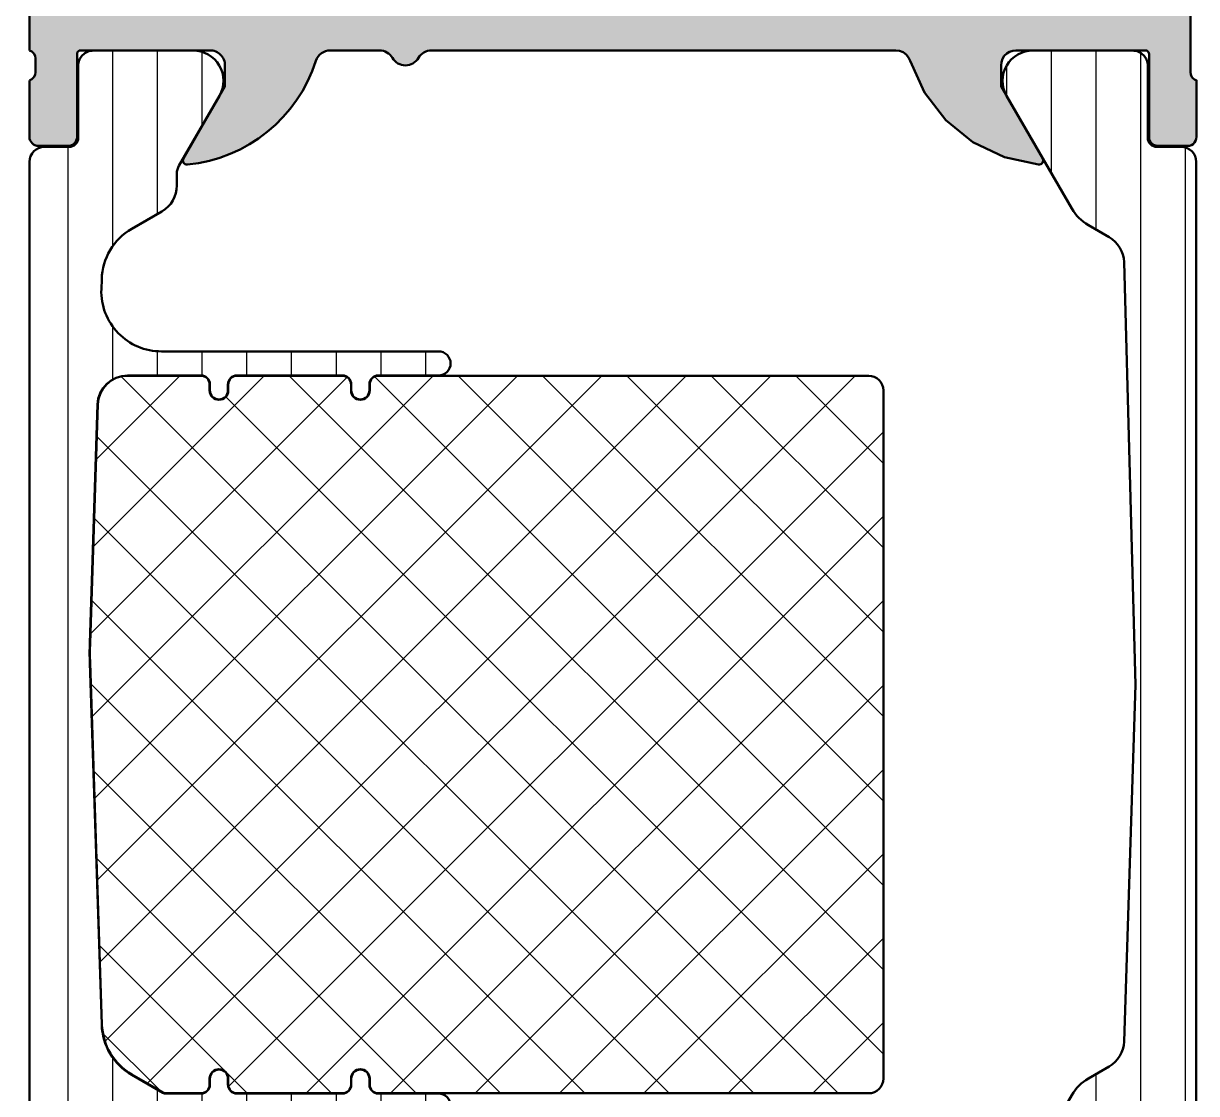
# Model space of a CAD drawing. Extents: x 0 to 69, y 0 to 90.
# Drawn here: x 0 to 39, y 17.81 to 53.39 of the extents above; entities that cross this region are included whole.
import ezdxf

# ---------------------------------------------------------------- set-up
doc = ezdxf.new("R2010")
doc.units = 0
for name, color, linetype, lineweight in [('0S-Alu contour', 7, 'Continuous', 50), ('0S-Alu hatch', 252, 'Continuous', 25), ('0S-Plastic contour', 254, 'Continuous', 50), ('0S-Plastic hatch', 253, 'Continuous', 25), ('0S-PT contour', 91, 'Continuous', 50), ('0S-PT hatch', 103, 'Continuous', 25)]:
    doc.layers.add(name, color=color, linetype=linetype, lineweight=lineweight)
pattern_1 = [(90, (0, 0), (-1.4859, 0), [])]

# ---------------------------------------------------------------- blocks, each defined once
blk = doc.blocks.new('430120__819F48F9_F358_45D8_BA7B_9F75BD97AC24_')
at = {"layer": '0S-Alu hatch'}
h = blk.add_hatch(color=256, dxfattribs=at)
edge = h.paths.add_edge_path()
edge.add_line((0, 90), (-6.6911111389e-06, 86.59999999998693))
edge.add_line((-6.6911111389e-06, 86.59999999998693), (1.09999330888877, 85.49999999998703))
edge.add_line((1.09999330888877, 85.49999999998703), (1.699993308888679, 85.49999999998703))
edge.add_line((1.699993308888679, 85.49999999998703), (1.699993308888679, 86.9999999999867))
edge.add_ellipse((2.699993308888799, 86.9999999999867), major_axis=(-1.000000000000119, 0), ratio=1, start_angle=270.00000000000034, end_angle=360, ccw=False)
edge.add_line((2.699993308888792, 87.9999999999868), (3.999993308888861, 87.9999999999868))
edge.add_ellipse((3.999993308888871, 86.99999999998683), major_axis=(-0.9999999999999857, 0), ratio=1, start_angle=180, end_angle=270.0000000000006, ccw=False)
edge.add_line((4.999993308888861, 86.99999999998681), (4.999993308888861, 80.99999999998681))
edge.add_ellipse((4.474993308888884, 80.4999999999868), major_axis=(-0.7249999999999829, 0), ratio=1, start_angle=136.3971810272952, end_angle=223.6028189727049, ccw=False)
edge.add_line((4.999993308888861, 79.99999999998681), (4.999993308888861, 72.99999999998698))
edge.add_ellipse((3.999993308888687, 72.99999999998698), major_axis=(-1.000000000000173, 0), ratio=1, start_angle=90.00000000000023, end_angle=180, ccw=False)
edge.add_line((3.99999330888869, 71.99999999998681), (2.699993308888679, 71.99999999998681))
edge.add_ellipse((2.699993308888669, 72.99999999998678), major_axis=(-0.9999999999999857, 0), ratio=1, start_angle=0, end_angle=90.00000000000051, ccw=False)
edge.add_line((1.699993308888679, 72.99999999998681), (1.699993308888679, 75.49999999998681))
edge.add_line((1.699993308888679, 75.49999999998681), (1.199993308888906, 75.49999999998681))
edge.add_arc((1.199993308888906, 74.49999999998704), 0.9999999999997726, 90, 179.9999910049365)
edge.add_line((0.1999933088891463, 74.50000015747045), (0.1999898443127677, 52.50037337065101))
edge.add_ellipse((0.1211451482097382, 52.23282478491539), major_axis=(-0.2789242403103476, 0), ratio=1, start_angle=178.8354106259141, end_angle=253.580123580517, ccw=False)
edge.add_line((0.4000117727073303, 52.22715578376664), (0.4000117727073303, 51.77356178376665))
edge.add_ellipse((0.1211436770642445, 51.76790112428959), major_axis=(-0.2789255417370673, 0), ratio=1, start_angle=106.42459455535749, end_angle=181.1628700728881, ccw=False)
edge.add_line((0.2000107727074009, 51.50035778376674), (0.200010772707401, 49.62034678375807))
edge.add_arc((0.5000107727072987, 49.62034678375807), 0.2999999999998977, 180, 270)
edge.add_line((0.5000107727072987, 49.32034678375817), (1.479985091750023, 49.32034678375817))
edge.add_arc((1.479985091750023, 49.62034678375809), 0.2999999999999261, 270, 360)
edge.add_line((1.779985091749949, 49.62034678375808), (1.779985088128873, 52.38031529429312))
edge.add_ellipse((1.900056283824096, 52.38031529429312), major_axis=(-0.1200711956952236, 0), ratio=1, start_angle=270.03397157571425, end_angle=360, ccw=False)
edge.add_line((1.899985091713415, 52.50038646888288), (6.199980255129105, 52.50038646888288))
edge.add_ellipse((6.199980255129106, 52.00038646888294), major_axis=(-0.4999999999999432, 0), ratio=1, start_angle=180, end_angle=270.0000000000001, ccw=False)
edge.add_line((6.699980255129048, 52.00038646888294), (6.699980255129048, 51.30038646888329))
edge.add_line((6.699980255129048, 51.30038646888329), (5.318484797506698, 48.90756614585552))
edge.add_arc((5.438100039777486, 48.83850625353141), 0.1381197846483835, 150.0000000000392, 275.6225775508294)
edge.add_arc((4.961757013950158, 53.67699533075408), 5.000000000023643, 275.6225775508282, 342.2511443808897)
edge.add_ellipse((10.19996740110555, 52.00034630966415), major_axis=(-0.4999999999785857, 0), ratio=1, start_angle=269.99999999999983, end_angle=342.2511443808901, ccw=False)
edge.add_line((10.19996740110556, 52.50034630964274), (11.83394199732169, 52.50034630964274))
edge.add_ellipse((11.83394199732169, 52.00034630964296), major_axis=(-0.4999999999997727, 0), ratio=1, start_angle=209.9999999999877, end_angle=270.0000000000002, ccw=False)
edge.add_arc((12.69996740110628, 52.50034630964281), 0.500000000000272, 209.9999999999885, 329.9999999999983)
edge.add_ellipse((13.56599280489091, 52.00034630964265), major_axis=(-0.4999999999999738, 0), ratio=1, start_angle=269.9999999999986, end_angle=329.9999999999973, ccw=False)
edge.add_line((13.56599280489092, 52.50034630964262), (29.00001103592876, 52.50034630964205))
edge.add_line((29.00001103592876, 52.50034630964205), (29.1247922619009, 52.48451591546154))
edge.add_line((29.1247922619009, 52.48451591546154), (29.24166467287523, 52.43805361369004))
edge.add_line((29.24166467287523, 52.43805361369004), (29.34324601848312, 52.36389745307679))
edge.add_line((29.34324601848312, 52.36389745307679), (29.42310945512963, 52.26673914195567))
edge.add_line((29.42310945512963, 52.26673914195567), (29.47620218681732, 52.15272568759406))
edge.add_line((29.47620218681732, 52.15272568759406), (29.95561236648655, 51.09623330087038))
edge.add_line((29.95561236648655, 51.09623330087038), (30.66560490534107, 50.17867083523038))
edge.add_line((30.66560490534107, 50.17867083523038), (31.56795351303845, 49.44944023125856))
edge.add_line((31.56795351303845, 49.44944023125856), (32.61407536936531, 48.94780356463797))
edge.add_line((32.61407536936531, 48.94780356463797), (33.74764684325987, 48.70076915984487))
edge.add_line((33.74764684325987, 48.70076915984487), (33.78383195039169, 48.70193723732427))
edge.add_line((33.78383195039169, 48.70193723732427), (33.81848886339776, 48.71240742183545))
edge.add_line((33.81848886339776, 48.71240742183545), (33.8492679143476, 48.73146985624817))
edge.add_line((33.8492679143476, 48.73146985624817), (33.87408234642544, 48.75783214642854))
edge.add_line((33.87408234642544, 48.75783214642854), (33.89124979180633, 48.78970698293028))
edge.add_line((33.89124979180633, 48.78970698293028), (33.89960633274495, 48.82493331692263))
edge.add_line((33.89960633274495, 48.82493331692263), (33.89858541282865, 48.86112287488481))
edge.add_line((33.89858541282865, 48.86112287488481), (33.88825624834294, 48.89582207867988))
edge.add_line((33.88825624834294, 48.89582207867988), (32.50001161943601, 51.30034783551502))
edge.add_line((32.50001161943601, 51.30034783551502), (32.50001161943647, 52.00034478376688))
edge.add_line((32.50001161943647, 52.00034478376688), (32.51254369374374, 52.11160816974393))
edge.add_line((32.51254369374374, 52.11160816974393), (32.54952160805351, 52.21729273720029))
edge.add_line((32.54952160805351, 52.21729273720029), (32.60909088420249, 52.31209830288048))
edge.add_line((32.60909088420249, 52.31209830288048), (32.68826406538915, 52.39127027598863))
edge.add_line((32.68826406538915, 52.39127027598863), (32.78307054001562, 52.45083810551261))
edge.add_line((32.78307054001562, 52.45083810551261), (32.8887556716968, 52.48781440719813))
edge.add_line((32.8887556716968, 52.48781440719813), (33.00001924888443, 52.50034478375801))
edge.add_line((33.00001924888443, 52.50034478375801), (37.30003730178578, 52.50034478190116))
edge.add_line((37.30003730178578, 52.50034478190116), (37.33109357438753, 52.49625312166199))
edge.add_line((37.33109357438753, 52.49625312166199), (37.36003293722319, 52.48426366670901))
edge.add_line((37.36003293722319, 52.48426366670901), (37.38488360366137, 52.4651933198594))
edge.add_line((37.38488360366137, 52.4651933198594), (37.40395237084431, 52.44034144126795))
edge.add_line((37.40395237084431, 52.44034144126795), (37.41593998624694, 52.41140131638224))
edge.add_line((37.41593998624694, 52.41140131638224), (37.42002967239114, 52.38034478375766))
edge.add_line((37.42002967239114, 52.38034478375766), (37.42002967239114, 49.62034678375847))
edge.add_line((37.42002967239114, 49.62034678375847), (37.43025192450455, 49.54270107022807))
edge.add_line((37.43025192450455, 49.54270107022807), (37.46022205125655, 49.47034678375747))
edge.add_line((37.46022205125655, 49.47034678375747), (37.5078976380355, 49.40821474940197))
edge.add_line((37.5078976380355, 49.40821474940197), (37.57002967239123, 49.36053916262256))
edge.add_line((37.57002967239123, 49.36053916262256), (37.64238395886059, 49.33056903587157))
edge.add_line((37.64238395886059, 49.33056903587157), (37.72002967238996, 49.32034678375839))
edge.add_line((37.72002967238996, 49.32034678375839), (38.70000399143282, 49.32034678375794))
edge.add_line((38.70000399143282, 49.32034678375794), (38.7667602716192, 49.32786841010352))
edge.add_line((38.7667602716192, 49.32786841010352), (38.83016911317009, 49.35005612338773))
edge.add_line((38.83016911317009, 49.35005612338773), (38.88705093199133, 49.38579733901747))
edge.add_line((38.88705093199133, 49.38579733901747), (38.93455343617416, 49.43329984320053))
edge.add_line((38.93455343617416, 49.43329984320053), (38.97029465180504, 49.49018166202302))
edge.add_line((38.97029465180504, 49.49018166202302), (38.99248236508856, 49.55359050357185))
edge.add_line((38.99248236508856, 49.55359050357185), (39.00000399143392, 49.62034678376006))
edge.add_line((39.00000399143392, 49.62034678376006), (39.00000399143346, 51.50035778376707))
edge.add_line((39.00000399143346, 51.50035778376707), (38.93366351934446, 51.52975364874919))
edge.add_line((38.93366351934446, 51.52975364874919), (38.87715015008416, 51.57526644046606))
edge.add_line((38.87715015008416, 51.57526644046606), (38.83428849623647, 51.633816024108))
edge.add_line((38.83428849623647, 51.633816024108), (38.80797927356002, 51.70143998374465))
edge.add_line((38.80797927356002, 51.70143998374465), (38.80000299143376, 51.77356178376704))
edge.add_line((38.80000299143376, 51.77356178376704), (38.7999994124002, 74.50000015747024))
edge.add_arc((37.79999941240038, 74.49999999998698), 0.9999999999998275, 8.9950635202e-06, 90)
edge.add_line((37.79999941240038, 75.49999999998681), (37.29999941240044, 75.49999999998681))
edge.add_line((37.29999941240044, 75.49999999998681), (37.29999941240044, 72.99999999998653))
edge.add_ellipse((36.2999994124006, 72.99999999998653), major_axis=(-0.9999999999998365, 0), ratio=1, start_angle=89.99999999999551, end_angle=180, ccw=False)
edge.add_line((36.29999941240053, 71.9999999999867), (34.9999994124004, 71.99999999998681))
edge.add_ellipse((34.9999994124005, 72.99999999998683), major_axis=(-1.000000000000014, 0), ratio=1, start_angle=0, end_angle=89.99999999999432, ccw=False)
edge.add_line((33.99999941240049, 72.99999999998681), (33.99999941240049, 79.99999999998681))
edge.add_ellipse((34.52499941240048, 80.4999999999868), major_axis=(-0.7249999999999939, 0), ratio=1, start_angle=-43.602818972704085, end_angle=43.602818972704085, ccw=False)
edge.add_line((33.99999941240049, 80.99999999998681), (33.99999941240049, 86.99999999998681))
edge.add_ellipse((34.99999941240048, 86.99999999998683), major_axis=(-0.9999999999999928, 0), ratio=1, start_angle=269.9999999999996, end_angle=360, ccw=False)
edge.add_line((34.99999941240048, 87.9999999999868), (36.29999941240067, 87.9999999999868))
edge.add_ellipse((36.29999941240067, 86.99999999998683), major_axis=(-0.9999999999999857, 0), ratio=1, start_angle=180, end_angle=270.0000000000004, ccw=False)
edge.add_line((37.29999941240067, 86.99999999998681), (37.29999941240067, 85.4999999999868))
edge.add_line((37.29999941240067, 85.4999999999868), (37.89999941240058, 85.4999999999868))
edge.add_line((37.89999941240058, 85.4999999999868), (38.99999941240049, 86.59999999998674))
edge.add_line((38.99999941240049, 86.59999999998674), (38.99999941240049, 90))
edge.add_line((38.99999941240049, 90), (0, 90))
edge = h.paths.add_edge_path()
edge.add_ellipse((7.199988731252247, 87.5000030517449), major_axis=(-0.5000000000000142, 0), ratio=1, start_angle=270, end_angle=360, ccw=False)
edge.add_line((7.199988731252247, 88.0000030517449), (31.80000399003703, 88.0000030517449))
edge.add_ellipse((31.80000399003703, 87.50000305174481), major_axis=(-0.5000000000000853, 0), ratio=1, start_angle=180, end_angle=269.9999999999996, ccw=False)
edge.add_line((32.30000399003711, 87.50000305174471), (32.30000399003439, 71.79999542235029))
edge.add_arc((33.80000399003433, 71.79999542235004), 1.499999999999943, 180, 270)
edge.add_line((33.80000399003433, 70.2999954223501), (36.50000398631573, 70.2999954223501))
edge.add_ellipse((36.5000039863067, 69.79999542234106), major_axis=(-0.5000000000090381, 0), ratio=1, start_angle=180, end_angle=269.9999999989643, ccw=False)
edge.add_line((37.00000398631573, 69.79999542245793), (37.00000399004103, 55.00034631003102))
edge.add_ellipse((36.50000754668531, 55.00034630990517), major_axis=(-0.4999964433557189, 0), ratio=1, start_angle=89.99829152056572, end_angle=180, ccw=False)
edge.add_line((36.4999926374957, 54.50034986677174), (2.499973822068227, 54.50136369943989))
edge.add_ellipse((2.49998873136401, 55.00136369921778), major_axis=(-0.5000000000001821, 0), ratio=1, start_angle=0, end_angle=89.9982915205519, ccw=False)
edge.add_line((1.999988731363828, 55.00136369933975), (1.999988734973609, 69.79999542247208))
edge.add_ellipse((2.49998873497358, 69.79999542235012), major_axis=(-0.4999999999999716, 0), ratio=1, start_angle=270, end_angle=360, ccw=False)
edge.add_line((2.49998873497358, 70.2999954223501), (5.199988731252233, 70.2999954223501))
edge.add_arc((5.199988731252233, 71.7999954223501), 1.5, 270, 360)
edge.add_line((6.699988731252233, 71.7999954223501), (6.699988731252233, 87.50000305174488))
at = {"layer": '0S-Alu contour', "color": 7}
for points in [[(0, 90), (-6.6911111389e-06, 86.59999999998693), (1.09999330888877, 85.49999999998703), (1.699993308888679, 85.49999999998703), (1.699993308888679, 86.9999999999867)], [(37.29999941240067, 86.99999999998681), (37.29999941240067, 85.4999999999868), (37.89999941240058, 85.4999999999868), (38.99999941240049, 86.59999999998674), (38.99999941240049, 90), (0, 90)], [(2.699993308888792, 87.9999999999868), (3.999993308888861, 87.9999999999868)], [(7.199988731252247, 88.0000030517449), (31.80000399003703, 88.0000030517449)], [(34.99999941240048, 87.9999999999868), (36.29999941240067, 87.9999999999868)], [(6.699988731252233, 71.7999954223501), (6.699988731252233, 87.50000305174488)], [(32.30000399003711, 87.50000305174471), (32.30000399003439, 71.79999542235029)], [(4.999993308888861, 86.99999999998681), (4.999993308888861, 80.99999999998681)], [(33.99999941240049, 80.99999999998681), (33.99999941240049, 86.99999999998681)], [(4.999993308888861, 79.99999999998681), (4.999993308888861, 72.99999999998698)], [(33.99999941240049, 72.99999999998681), (33.99999941240049, 79.99999999998681)], [(1.699993308888679, 72.99999999998681), (1.699993308888679, 75.49999999998681), (1.199993308888906, 75.49999999998681)], [(37.79999941240038, 75.49999999998681), (37.29999941240044, 75.49999999998681), (37.29999941240044, 72.99999999998653)], [(0.1999933088891463, 74.50000015747045), (0.1999898443127677, 52.50037337065101)], [(13.56599280489092, 52.50034630964262), (29.00001103592876, 52.50034630964205), (29.1247922619009, 52.48451591546154), (29.24166467287523, 52.43805361369004), (29.34324601848312, 52.36389745307679), (29.42310945512963, 52.26673914195567), (29.47620218681732, 52.15272568759406), (29.95561236648655, 51.09623330087038), (30.66560490534107, 50.17867083523038), (31.56795351303845, 49.44944023125856), (32.61407536936531, 48.94780356463797), (33.74764684325987, 48.70076915984487), (33.78383195039169, 48.70193723732427), (33.81848886339776, 48.71240742183545), (33.8492679143476, 48.73146985624817), (33.87408234642544, 48.75783214642854), (33.89124979180633, 48.78970698293028), (33.89960633274495, 48.82493331692263), (33.89858541282865, 48.86112287488481), (33.88825624834294, 48.89582207867988), (32.50001161943601, 51.30034783551502), (32.50001161943647, 52.00034478376688), (32.51254369374374, 52.11160816974393), (32.54952160805351, 52.21729273720029), (32.60909088420249, 52.31209830288048), (32.68826406538915, 52.39127027598863), (32.78307054001562, 52.45083810551261), (32.8887556716968, 52.48781440719813), (33.00001924888443, 52.50034478375801), (37.30003730178578, 52.50034478190116), (37.33109357438753, 52.49625312166199), (37.36003293722319, 52.48426366670901), (37.38488360366137, 52.4651933198594), (37.40395237084431, 52.44034144126795), (37.41593998624694, 52.41140131638224), (37.42002967239114, 52.38034478375766), (37.42002967239114, 49.62034678375847), (37.43025192450455, 49.54270107022807), (37.46022205125655, 49.47034678375747), (37.5078976380355, 49.40821474940197), (37.57002967239123, 49.36053916262256), (37.64238395886059, 49.33056903587157), (37.72002967238996, 49.32034678375839), (38.70000399143282, 49.32034678375794), (38.7667602716192, 49.32786841010352), (38.83016911317009, 49.35005612338773), (38.88705093199133, 49.38579733901747), (38.93455343617416, 49.43329984320053), (38.97029465180504, 49.49018166202302), (38.99248236508856, 49.55359050357185), (39.00000399143392, 49.62034678376006), (39.00000399143346, 51.50035778376707), (38.93366351934446, 51.52975364874919), (38.87715015008416, 51.57526644046606), (38.83428849623647, 51.633816024108), (38.80797927356002, 51.70143998374465), (38.80000299143376, 51.77356178376704), (38.7999994124002, 74.50000015747024)], [(3.99999330888869, 71.99999999998681), (2.699993308888679, 71.99999999998681)], [(36.29999941240053, 71.9999999999867), (34.9999994124004, 71.99999999998681)], [(2.49998873497358, 70.2999954223501), (5.199988731252233, 70.2999954223501)], [(33.80000399003433, 70.2999954223501), (36.50000398631573, 70.2999954223501)], [(1.999988731363828, 55.00136369933975), (1.999988734973609, 69.79999542247208)], [(37.00000398631573, 69.79999542245793), (37.00000399004103, 55.00034631003102)], [(36.4999926374957, 54.50034986677174), (2.499973822068227, 54.50136369943989)], [(1.779985091749949, 49.62034678375808), (1.779985088128873, 52.38031529429312)], [(1.899985091713415, 52.50038646888288), (6.199980255129105, 52.50038646888288)], [(10.19996740110556, 52.50034630964274), (11.83394199732169, 52.50034630964274)], [(0.4000117727073303, 52.22715578376664), (0.4000117727073303, 51.77356178376665)], [(6.699980255129048, 52.00038646888294), (6.699980255129048, 51.30038646888329), (5.318484797506698, 48.90756614585552)], [(0.2000107727074009, 51.50035778376674), (0.200010772707401, 49.62034678375807)], [(0.5000107727072987, 49.32034678375817), (1.479985091750023, 49.32034678375817)]]:
    blk.add_lwpolyline(points, dxfattribs=at)
at = {"layer": '0S-Alu contour', "color": 7, "extrusion": (0, 0, -1)}
for centre, radius, start, end in [((-2.699993308888799, 86.9999999999867), 1.000000000000119, 0, 89.99999999999964), ((-3.999993308888871, 86.99999999998683), 0.9999999999999857, 89.99999999999939, 180), ((-7.199988731252247, 87.5000030517449), 0.5000000000000142, 0, 90), ((-31.80000399003703, 87.50000305174481), 0.5000000000000853, 90.0000000000004, 180), ((-34.99999941240048, 86.99999999998683), 0.9999999999999928, 0, 90.0000000000004), ((-36.29999941240067, 86.99999999998683), 0.9999999999999857, 89.99999999999959, 180), ((-4.474993308888884, 80.4999999999868), 0.7249999999999829, 136.3971810272951, 223.6028189727049), ((-34.52499941240048, 80.4999999999868), 0.7249999999999939, 316.3971810272959, 43.6028189727041), ((-2.699993308888669, 72.99999999998678), 0.9999999999999857, 269.9999999999995, 0), ((-3.999993308888687, 72.99999999998698), 1.000000000000173, 180, 269.9999999999998), ((-34.9999994124005, 72.99999999998683), 1.000000000000014, 270.0000000000057, 0), ((-36.2999994124006, 72.99999999998653), 0.9999999999998365, 180, 270.0000000000045), ((-2.49998873497358, 69.79999542235012), 0.4999999999999716, 0, 90), ((-36.5000039863067, 69.79999542234106), 0.5000000000090381, 90.00000000103569, 180), ((-2.49998873136401, 55.00136369921778), 0.5000000000001821, 270.0017084794481, 0), ((-36.50000754668531, 55.00034630990517), 0.4999964433557189, 180, 270.0017084794343), ((-0.1211451482097382, 52.23282478491539), 0.2789242403103476, 106.419876419483, 181.1645893740859), ((-1.900056283824096, 52.38031529429312), 0.1200711956952236, 0, 89.96602842428575), ((-6.199980255129106, 52.00038646888294), 0.4999999999999432, 89.99999999999991, 180), ((-10.19996740110555, 52.00034630966415), 0.4999999999785857, 17.74885561910991, 90.00000000000018), ((-11.83394199732169, 52.00034630964296), 0.4999999999997727, 89.9999999999998, 150.0000000000123), ((-13.56599280489091, 52.00034630964265), 0.4999999999999738, 30.00000000000266, 90.00000000000142), ((-0.1211436770642445, 51.76790112428959), 0.2789255417370673, 178.8371299271119, 253.5754054446425)]:
    blk.add_arc(centre, radius, start, end, dxfattribs=at)
at = {"layer": '0S-Alu contour', "color": 7}
for centre, radius, start, end in [((1.199993308888906, 74.49999999998704), 0.9999999999997726, 90, 179.9999910049365), ((37.79999941240038, 74.49999999998698), 0.9999999999998275, 8.9950635202e-06, 90), ((5.199988731252233, 71.7999954223501), 1.5, 270, 0), ((33.80000399003433, 71.79999542235004), 1.499999999999943, 180, 270), ((4.961757013950158, 53.67699533075408), 5.000000000023643, 275.6225775508282, 342.2511443808897), ((12.69996740110628, 52.50034630964281), 0.500000000000272, 209.9999999999885, 329.9999999999983), ((0.5000107727072987, 49.62034678375807), 0.2999999999998977, 180, 270), ((1.479985091750023, 49.62034678375809), 0.2999999999999261, 270, 0), ((5.438100039777486, 48.83850625353141), 0.1381197846483835, 150.0000000000392, 275.6225775508294)]:
    blk.add_arc(centre, radius, start, end, dxfattribs=at)
blk = doc.blocks.new('284163__3CB5CD8B_688A_4AFB_9405_31ED1E4FFACA___9F3042D8_FC8A_4C1E_8D8D_35F229644981_')
at = {"layer": '0S-Plastic hatch'}
h = blk.add_hatch(dxfattribs=at)
h.set_pattern_fill('ANSI31', color=256, scale=0.4680000000000001, angle=45, style=0)
h.set_pattern_definition(pattern_1)
edge = h.paths.add_edge_path()
edge.add_line((0.2000122032186279, 48.79000503028585), (0.2000122032186585, 16.20999903028578))
edge.add_arc((0.7000122032186586, 16.20999903028578), 0.5, 180, 270.000000000008)
edge.add_line((0.7000122032187285, 15.70999903028578), (1.520344876476159, 15.7099990302859))
edge.add_ellipse((1.520344876476199, 15.40999903028583), major_axis=(-0.3000000000000718, 0), ratio=1, start_angle=180, end_angle=270.0000000000076, ccw=False)
edge.add_line((1.820344876476271, 15.40999903028569), (1.820010247170102, 13.01000064735044))
edge.add_arc((2.320006224608789, 13.00999800772459), 0.4999959774456543, 179.9996975182267, 270)
edge.add_line((2.320006224608789, 12.51000203027893), (5.635171551050228, 12.5100020302859))
edge.add_arc((5.647048994129995, 13.50993149097083), 0.999999999999877, 269.3194566383596, 389.9999965993424)
edge.add_line((6.513074427590662, 14.00993143956984), (5.166999486488307, 16.34140194792702))
edge.add_ellipse((5.600012203218722, 16.59140192222656), major_axis=(-0.5000000000000262, 0), ratio=1, start_angle=0, end_angle=29.99999659934099, ccw=False)
edge.add_line((5.100012203218695, 16.59140192222648), (5.100012203218664, 16.8100147593659))
edge.add_ellipse((5.30001220321864, 16.81001475936592), major_axis=(-0.1999999999999762, 0), ratio=1, start_angle=270, end_angle=360, ccw=False)
edge.add_line((5.30001220321864, 17.0100147593659), (13.80001220321869, 17.01001475936584))
edge.add_arc((13.8000122032187, 17.41001475936583), 0.3999999999999915, 269.999999999999, 449.999999999999)
edge.add_line((13.80001220321871, 17.81001475936583), (11.80001220321877, 17.81001475936585))
edge.add_ellipse((11.80001220321878, 18.11001475936591), major_axis=(-0.300000000000054, 0), ratio=1, start_angle=0, end_angle=89.99999999999898, ccw=False)
edge.add_line((11.50001220321872, 18.11001475936578), (11.50001220321864, 18.31001475936606))
edge.add_arc((11.20001220321867, 18.31001475936596), 0.2999999999999687, 0, 180)
edge.add_line((10.9000122032187, 18.31001475936586), (10.90001220321879, 18.1100147593661))
edge.add_ellipse((10.60001220321862, 18.11001475936597), major_axis=(-0.3000000000001677, 0), ratio=1, start_angle=89.99999999999869, end_angle=180, ccw=False)
edge.add_line((10.60001220321861, 17.8100147593658), (7.100012203218698, 17.81001475936588))
edge.add_ellipse((7.100012203218701, 18.1100147593659), major_axis=(-0.300000000000022, 0), ratio=1, start_angle=0, end_angle=89.99999999999937, ccw=False)
edge.add_line((6.800012203218679, 18.11001475936574), (6.800012203218567, 18.31001475936611))
edge.add_arc((6.500012203218584, 18.310014759366), 0.2999999999999829, 0, 180)
edge.add_line((6.200012203218602, 18.31001475936589), (6.200012203218688, 18.11001475936606))
edge.add_ellipse((5.900012203218661, 18.11001475936594), major_axis=(-0.3000000000000264, 0), ratio=1, start_angle=89.99999999999892, end_angle=180, ccw=False)
edge.add_line((5.900012203218655, 17.81001475936591), (4.735910588018262, 17.81001475936594))
edge.add_ellipse((4.735910588018242, 18.01001475899732), major_axis=(-0.1999999996313839, 0), ratio=1, start_angle=60.0000053463026, end_angle=90.00000000000563, ccw=False)
edge.add_line((4.635910604364418, 17.83680966922861), (3.599108104963036, 18.43540774236149))
edge.add_ellipse((4.599107939482816, 20.16745863655293), major_axis=(-1.999999992277234, 0), ratio=1, start_angle=1.7229977104965997, end_angle=60.000005346308, ccw=False)
edge.add_line((2.600012203218671, 20.1073237352106), (2.205392773254708, 32.13201712189532))
edge.add_ellipse((12.20001220319476, 32.46001475936668), major_axis=(-9.999999999976097, 0), ratio=1, start_angle=-1.8796251589985786, end_angle=1.8796251589956796, ccw=False)
edge.add_line((2.205392773254727, 32.78801239683851), (2.463167124572751, 40.72281452311292))
edge.add_ellipse((3.462629067569148, 40.69001475936601), major_axis=(-0.9999999999999934, 0), ratio=1, start_angle=269.99999999999795, end_angle=358.12037484102115, ccw=False)
edge.add_line((3.462629067569183, 41.690014759366), (5.90001220321873, 41.69001475936592))
edge.add_ellipse((5.900012203218718, 41.39001475936595), major_axis=(-0.2999999999999687, 0), ratio=1, start_angle=180, end_angle=269.9999999999976, ccw=False)
edge.add_line((6.20001220321869, 41.39001475936591), (6.200012203218659, 41.19001475936595))
edge.add_arc((6.500012203218642, 41.19001475936594), 0.2999999999999829, 180, 360)
edge.add_line((6.800012203218625, 41.19001475936594), (6.800012203218624, 41.39001475936592))
edge.add_ellipse((7.100012203218589, 41.39001475936591), major_axis=(-0.2999999999999643, 0), ratio=1, start_angle=270.00000000000284, end_angle=360, ccw=False)
edge.add_line((7.100012203218573, 41.69001475936588), (10.60001220321884, 41.69001475936592))
edge.add_ellipse((10.60001220321884, 41.390014759366), major_axis=(-0.299999999999919, 0), ratio=1, start_angle=180, end_angle=270.00000000000136, ccw=False)
edge.add_line((10.90001220321877, 41.39001475936586), (10.90001220321867, 41.19001475936607))
edge.add_arc((11.20001220321867, 41.190014759366), 0.2999999999999989, 180, 360)
edge.add_line((11.50001220321867, 41.19001475936593), (11.50001220321873, 41.39001475936604))
edge.add_ellipse((11.8000122032187, 41.39001475936595), major_axis=(-0.2999999999999794, 0), ratio=1, start_angle=270.00000000000034, end_angle=360, ccw=False)
edge.add_line((11.8000122032187, 41.69001475936593), (13.80001220321868, 41.69001475936592))
edge.add_arc((13.80001220321868, 42.09001475936591), 0.3999999999999915, 270, 450)
edge.add_line((13.80001220321868, 42.4900147593659), (4.587873615518326, 42.49001475936583))
edge.add_ellipse((4.58787361551831, 44.49001475936586), major_axis=(-2.000000000000021, 0), ratio=1, start_angle=-1.8796251589956796, end_angle=90.00000000000051, ccw=False)
edge.add_line((2.588949729525504, 44.55561428686027), (2.600012203218631, 44.89270578352138))
edge.add_ellipse((4.599107947202115, 44.83257088194653), major_axis=(-2.000000000000073, 0), ratio=1, start_angle=299.9999944763766, end_angle=358.27700228949453, ccw=False)
edge.add_line((3.599108114181159, 46.56462178592088), (4.600012119729077, 47.14249385430019))
edge.add_arc((4.100012203218597, 48.00851930628737), 1.00000000000004, 299.9999944763766, 360)
edge.add_line((5.100012203218637, 48.00851930628721), (5.100012203218697, 48.40860213834525))
edge.add_ellipse((5.600012203218655, 48.40860213834517), major_axis=(-0.4999999999999583, 0), ratio=1, start_angle=330.0000034006545, end_angle=360, ccw=False)
edge.add_line((5.166999486488317, 48.65860211264472), (6.513074427590773, 50.9900726210019))
edge.add_arc((5.6470489941301, 51.49007256960096), 0.9999999999999019, 330.000003400656, 450.6805433616478)
edge.add_line((5.635171551050202, 52.4900020302859), (2.320006224608675, 52.49000203029288))
edge.add_arc((2.320006224608675, 51.99000605284711), 0.4999959774457708, 90, 180.007988761155)
edge.add_line((1.82001025202306, 51.98993633831535), (1.82034487356009, 49.59004685897692))
edge.add_ellipse((1.520344876476141, 49.59000503028586), major_axis=(-0.3000000000000141, 0), ratio=1, start_angle=90.0000000000008, end_angle=180.0079886915353, ccw=False)
edge.add_line((1.520344876476145, 49.29000503028585), (0.7000122032186279, 49.29000503028586))
edge.add_arc((0.700012203218628, 48.79000503028585), 0.5, 90.00000000000003, 180)
at = {"layer": '0S-Plastic contour', "color": 7}
for points in [[(5.635171551050202, 52.4900020302859), (2.320006224608675, 52.49000203029288)], [(1.82001025202306, 51.98993633831535), (1.82034487356009, 49.59004685897692)], [(5.166999486488317, 48.65860211264472), (6.513074427590773, 50.9900726210019)], [(1.520344876476145, 49.29000503028585), (0.7000122032186279, 49.29000503028586)], [(0.2000122032186279, 48.79000503028585), (0.2000122032186585, 16.20999903028578)], [(5.100012203218637, 48.00851930628721), (5.100012203218697, 48.40860213834525)], [(3.599108114181159, 46.56462178592088), (4.600012119729077, 47.14249385430019)], [(2.588949729525504, 44.55561428686027), (2.600012203218631, 44.89270578352138)], [(13.80001220321868, 42.4900147593659), (4.587873615518326, 42.49001475936583)], [(3.462629067569183, 41.690014759366), (5.90001220321873, 41.69001475936592)], [(6.20001220321869, 41.39001475936591), (6.200012203218659, 41.19001475936595)], [(6.800012203218625, 41.19001475936594), (6.800012203218624, 41.39001475936592)], [(7.100012203218573, 41.69001475936588), (10.60001220321884, 41.69001475936592)], [(10.90001220321877, 41.39001475936586), (10.90001220321867, 41.19001475936607)], [(11.50001220321867, 41.19001475936593), (11.50001220321873, 41.39001475936604)], [(11.8000122032187, 41.69001475936593), (13.80001220321868, 41.69001475936592)], [(2.205392773254727, 32.78801239683851), (2.463167124572751, 40.72281452311292)], [(2.600012203218671, 20.1073237352106), (2.205392773254708, 32.13201712189532)], [(4.635910604364418, 17.83680966922861), (3.599108104963036, 18.43540774236149)], [(6.200012203218602, 18.31001475936589), (6.200012203218688, 18.11001475936606)], [(6.800012203218679, 18.11001475936574), (6.800012203218567, 18.31001475936611)], [(10.9000122032187, 18.31001475936586), (10.90001220321879, 18.1100147593661)], [(11.50001220321872, 18.11001475936578), (11.50001220321864, 18.31001475936606)], [(5.900012203218655, 17.81001475936591), (4.735910588018262, 17.81001475936594)], [(10.60001220321861, 17.8100147593658), (7.100012203218698, 17.81001475936588)], [(13.80001220321871, 17.81001475936583), (11.80001220321877, 17.81001475936585)], [(5.100012203218695, 16.59140192222648), (5.100012203218664, 16.8100147593659)], [(5.30001220321864, 17.0100147593659), (13.80001220321869, 17.01001475936584)], [(6.513074427590662, 14.00993143956984), (5.166999486488307, 16.34140194792702)], [(0.7000122032187285, 15.70999903028578), (1.520344876476159, 15.7099990302859)], [(1.820344876476271, 15.40999903028569), (1.820010247170102, 13.01000064735044)], [(2.320006224608789, 12.51000203027893), (5.635171551050228, 12.5100020302859)]]:
    blk.add_lwpolyline(points, dxfattribs=at)
for centre, radius, start, end in [((2.320006224608675, 51.99000605284711), 0.4999959774457708, 90, 180.007988761155), ((5.6470489941301, 51.49007256960096), 0.9999999999999019, 330.000003400656, 90.68054336164784), ((0.700012203218628, 48.79000503028585), 0.5, 90.00000000000003, 180), ((4.100012203218597, 48.00851930628737), 1.00000000000004, 299.9999944763766, 0), ((13.80001220321868, 42.09001475936591), 0.3999999999999915, 270, 90), ((6.500012203218642, 41.19001475936594), 0.2999999999999829, 180, 0), ((11.20001220321867, 41.190014759366), 0.2999999999999989, 180, 0), ((6.500012203218584, 18.310014759366), 0.2999999999999829, 0, 180), ((11.20001220321867, 18.31001475936596), 0.2999999999999687, 0, 180), ((13.8000122032187, 17.41001475936583), 0.3999999999999915, 269.999999999999, 89.99999999999898), ((0.7000122032186586, 16.20999903028578), 0.5, 180, 270.000000000008), ((5.647048994129995, 13.50993149097083), 0.999999999999877, 269.3194566383596, 29.99999659934235), ((2.320006224608789, 13.00999800772459), 0.4999959774456543, 179.9996975182267, 270)]:
    blk.add_arc(centre, radius, start, end, dxfattribs=at)
at = {"layer": '0S-Plastic contour', "color": 7, "extrusion": (0, 0, -1)}
for centre, radius, start, end in [((-1.520344876476141, 49.59000503028586), 0.3000000000000141, 179.9920113084647, 269.9999999999992), ((-5.600012203218655, 48.40860213834517), 0.4999999999999583, 0, 29.99999659934549), ((-4.599107947202115, 44.83257088194653), 2.000000000000073, 1.722997710505485, 60.00000552362337), ((-4.58787361551831, 44.49001475936586), 2.000000000000021, 269.9999999999995, 1.879625158995722), ((-3.462629067569148, 40.69001475936601), 0.9999999999999934, 1.87962515897885, 90.00000000000202), ((-5.900012203218718, 41.39001475936595), 0.2999999999999687, 90.00000000000237, 180), ((-7.100012203218589, 41.39001475936591), 0.2999999999999643, 0, 89.99999999999714), ((-10.60001220321884, 41.390014759366), 0.299999999999919, 89.99999999999864, 180), ((-11.8000122032187, 41.39001475936595), 0.2999999999999794, 0, 89.99999999999967), ((-12.20001220319476, 32.46001475936668), 9.999999999976097, 358.1203748410043, 1.879625158998632), ((-4.599107939482816, 20.16745863655293), 1.999999992277234, 299.999994653692, 358.2770022895034), ((-5.900012203218661, 18.11001475936594), 0.3000000000000265, 180, 270.0000000000012), ((-7.100012203218701, 18.1100147593659), 0.300000000000022, 270.0000000000007, 0), ((-10.60001220321862, 18.11001475936597), 0.3000000000001677, 180, 270.0000000000013), ((-11.80001220321878, 18.11001475936591), 0.300000000000054, 270.000000000001, 0), ((-4.735910588018242, 18.01001475899732), 0.1999999996313839, 269.9999999999944, 299.9999946536974), ((-5.30001220321864, 16.81001475936592), 0.1999999999999762, 0, 90), ((-5.600012203218722, 16.59140192222656), 0.5000000000000262, 330.000003400659, 0), ((-1.520344876476199, 15.40999903028583), 0.3000000000000718, 89.99999999999237, 180)]:
    blk.add_arc(centre, radius, start, end, dxfattribs=at)
blk = doc.blocks.new('430470__693F85F4_E882_426C_9FE9_E30C549BB1EB_')
at = {"layer": '0S-PT hatch'}
h = blk.add_hatch(dxfattribs=at)
h.set_pattern_fill('ANSI37', color=256, scale=0.625, angle=90, style=0)
h.set_pattern_definition([(135, (0, 0), (-1.403165018917055, -1.403165018917055), []), (225, (0, 0), (1.403165018917055, -1.403165018917055), [])])
edge = h.paths.add_edge_path()
edge.add_line((28.59001220321864, 41.1900147593659), (28.59001220321867, 18.31001475936588))
edge.add_ellipse((28.10001220321869, 18.31001475936589), major_axis=(-0.4899999999999736, 0), ratio=1, start_angle=90.0000000000004, end_angle=180, ccw=False)
edge.add_line((28.1000122032187, 17.82001475936591), (11.80001220321867, 17.82001475936586))
edge.add_ellipse((11.80001220321867, 18.11001475936586), major_axis=(-0.2899999999999991, 0), ratio=1, start_angle=0, end_angle=89.99999999999972, ccw=False)
edge.add_line((11.51001220321867, 18.11001475936581), (11.51001220321864, 18.31001475936596))
edge.add_arc((11.20001220321861, 18.31001475936585), 0.3100000000000254, 0, 180)
edge.add_line((10.89001220321859, 18.31001475936575), (10.8900122032187, 18.11001475936609))
edge.add_ellipse((10.60001220321863, 18.11001475936592), major_axis=(-0.2900000000000684, 0), ratio=1, start_angle=90, end_angle=180, ccw=False)
edge.add_line((10.60001220321863, 17.82001475936586), (7.100012203218664, 17.82001475936586))
edge.add_ellipse((7.100012203218666, 18.1100147593659), major_axis=(-0.2900000000000418, 0), ratio=1, start_angle=0, end_angle=89.99999999999972, ccw=False)
edge.add_line((6.810012203218624, 18.11001475936594), (6.810012203218652, 18.31001475936587))
edge.add_arc((6.500012203218627, 18.31001475936579), 0.3100000000000254, 0, 180)
edge.add_line((6.190012203218602, 18.31001475936571), (6.190012203218715, 18.11001475936611))
edge.add_ellipse((5.900012203218674, 18.11001475936595), major_axis=(-0.2900000000000418, 0), ratio=1, start_angle=90.00000000000028, end_angle=180, ccw=False)
edge.add_line((5.900012203218675, 17.82001475936591), (4.735910588018358, 17.82001475936591))
edge.add_ellipse((4.735910588018354, 18.01001475899713), major_axis=(-0.189999999631226, 0), ratio=1, start_angle=60.00000534630868, end_angle=90.00000000000108, ccw=False)
edge.add_line((4.640910603556534, 17.84546992373294), (3.604108104155069, 18.44406799686577))
edge.add_ellipse((4.5991079394828, 20.16745863655283), major_axis=(-1.989999992277176, 0), ratio=1, start_angle=1.7226046671233917, end_angle=60.00000534631192, ccw=False)
edge.add_line((2.610007271528558, 20.10763805475056), (2.215387392684718, 32.13234511953181))
edge.add_ellipse((12.20006258746384, 32.46001476769372), major_axis=(-9.99005035740882, 0), ratio=1, start_angle=-1.8796345893530884, end_angle=1.8796157286478774, ccw=False)
edge.add_line((2.215387500548004, 32.78768770262496), (2.473161744002812, 40.72248652548101))
edge.add_ellipse((3.462629067569119, 40.69001475936591), major_axis=(-0.9900000000000527, 0), ratio=1, start_angle=269.9999999999988, end_angle=358.1203748406938, ccw=False)
edge.add_line((3.46262906756914, 41.68001475936597), (5.900012203218667, 41.68001475936592))
edge.add_ellipse((5.900012203218659, 41.39001475936592), major_axis=(-0.2899999999999991, 0), ratio=1, start_angle=180, end_angle=269.9999999999986, ccw=False)
edge.add_line((6.190012203218659, 41.39001475936592), (6.190012203218659, 41.19001475936591))
edge.add_arc((6.500012203218641, 41.19001475936591), 0.3099999999999827, 180, 360)
edge.add_line((6.810012203218624, 41.19001475936591), (6.810012203218625, 41.3900147593659))
edge.add_ellipse((7.100012203218609, 41.3900147593659), major_axis=(-0.289999999999984, 0), ratio=1, start_angle=270.0000000000005, end_angle=360, ccw=False)
edge.add_line((7.100012203218606, 41.68001475936589), (10.60001220321873, 41.6800147593659))
edge.add_ellipse((10.60001220321875, 41.39001475936595), major_axis=(-0.2899999999999565, 0), ratio=1, start_angle=180, end_angle=270.00000000000244, ccw=False)
edge.add_line((10.8900122032187, 41.3900147593659), (10.89001220321867, 41.19001475936594))
edge.add_arc((11.20001220321866, 41.19001475936591), 0.3099999999999827, 180, 360)
edge.add_line((11.51001220321864, 41.19001475936587), (11.51001220321866, 41.39001475936601))
edge.add_ellipse((11.80001220321861, 41.39001475936597), major_axis=(-0.2899999999999423, 0), ratio=1, start_angle=270, end_angle=360, ccw=False)
edge.add_line((11.80001220321861, 41.6800147593659), (28.10001220321862, 41.68001475936591))
edge.add_ellipse((28.10001220321862, 41.1900147593659), major_axis=(-0.4900000000000162, 0), ratio=1, start_angle=180, end_angle=270.0000000000004, ccw=False)
at = {"layer": '0S-PT contour', "color": 7}
for points in [[(3.46262906756914, 41.68001475936597), (5.900012203218667, 41.68001475936592)], [(6.190012203218659, 41.39001475936592), (6.190012203218659, 41.19001475936591)], [(6.810012203218624, 41.19001475936591), (6.810012203218625, 41.3900147593659)], [(7.100012203218606, 41.68001475936589), (10.60001220321873, 41.6800147593659)], [(10.8900122032187, 41.3900147593659), (10.89001220321867, 41.19001475936594)], [(11.51001220321864, 41.19001475936587), (11.51001220321866, 41.39001475936601)], [(11.80001220321861, 41.6800147593659), (28.10001220321862, 41.68001475936591)], [(28.59001220321864, 41.1900147593659), (28.59001220321867, 18.31001475936588)], [(2.215387500548004, 32.78768770262496), (2.473161744002812, 40.72248652548101)], [(2.610007271528558, 20.10763805475056), (2.215387392684718, 32.13234511953181)], [(4.640910603556534, 17.84546992373294), (3.604108104155069, 18.44406799686577)], [(6.190012203218602, 18.31001475936571), (6.190012203218715, 18.11001475936611)], [(6.810012203218624, 18.11001475936594), (6.810012203218652, 18.31001475936587)], [(10.89001220321859, 18.31001475936575), (10.8900122032187, 18.11001475936609)], [(11.51001220321867, 18.11001475936581), (11.51001220321864, 18.31001475936596)], [(5.900012203218675, 17.82001475936591), (4.735910588018358, 17.82001475936591)], [(10.60001220321863, 17.82001475936586), (7.100012203218664, 17.82001475936586)], [(28.1000122032187, 17.82001475936591), (11.80001220321867, 17.82001475936586)]]:
    blk.add_lwpolyline(points, dxfattribs=at)
at = {"layer": '0S-PT contour', "color": 7, "extrusion": (0, 0, -1)}
for centre, radius, start, end in [((-3.462629067569119, 40.69001475936591), 0.9900000000000527, 1.879625159306217, 90.0000000000012), ((-5.900012203218659, 41.39001475936592), 0.2899999999999991, 90.00000000000142, 180), ((-7.100012203218609, 41.3900147593659), 0.289999999999984, 0, 89.99999999999947), ((-10.60001220321875, 41.39001475936595), 0.2899999999999565, 89.99999999999754, 180), ((-11.80001220321861, 41.39001475936597), 0.2899999999999423, 0, 90), ((-28.10001220321862, 41.1900147593659), 0.4900000000000162, 89.99999999999959, 180), ((-12.20006258746384, 32.46001476769372), 9.99005035740882, 358.1203842713521, 1.879634589353019), ((-4.5991079394828, 20.16745863655283), 1.989999992277176, 299.9999946536882, 358.2773953328766), ((-5.900012203218674, 18.11001475936595), 0.2900000000000418, 180, 269.9999999999997), ((-7.100012203218666, 18.1100147593659), 0.2900000000000418, 270.0000000000003, 0), ((-10.60001220321863, 18.11001475936592), 0.2900000000000684, 180, 270), ((-11.80001220321867, 18.11001475936586), 0.2899999999999991, 270.0000000000003, 0), ((-28.10001220321869, 18.31001475936589), 0.4899999999999736, 180, 269.9999999999996), ((-4.735910588018354, 18.01001475899713), 0.189999999631226, 269.9999999999989, 299.9999946536913)]:
    blk.add_arc(centre, radius, start, end, dxfattribs=at)
at = {"layer": '0S-PT contour', "color": 7}
for centre, radius, start, end in [((6.500012203218641, 41.19001475936591), 0.3099999999999827, 180, 0), ((11.20001220321866, 41.19001475936591), 0.3099999999999827, 180, 0), ((6.500012203218627, 18.31001475936579), 0.3100000000000254, 0, 180), ((11.20001220321861, 18.31001475936585), 0.3100000000000254, 0, 180)]:
    blk.add_arc(centre, radius, start, end, dxfattribs=at)
blk = doc.blocks.new('284163__B6297EFC_DEAB_4E4E_B538_549D0315DD10___BB05BF0E_E213_45F8_BFBC_7485E2194039_')
at = {"layer": '0S-Plastic hatch'}
h = blk.add_hatch(dxfattribs=at)
h.set_pattern_fill('ANSI31', color=256, scale=0.4680000000000001, angle=45, style=0)
h.set_pattern_definition(pattern_1)
edge = h.paths.add_edge_path()
edge.add_line((38.99000265245547, 48.79000571906795), (38.99000533041815, 16.20999967890936))
edge.add_ellipse((38.49000533043243, 16.20999699998577), major_axis=(-0.4999999999928947, 0), ratio=1, start_angle=90, end_angle=180.0003069811977, ccw=False)
edge.add_line((38.49000533043243, 15.70999699999287), (37.67967131817572, 15.70999700000005))
edge.add_arc((37.67967131817572, 15.40999700000004), 0.3000000000000096, 90, 180.0079886915352)
edge.add_line((37.37967132109177, 15.40995517130897), (37.38000594748199, 13.00999861706508))
edge.add_ellipse((36.88000997004318, 13.0099959774388), major_axis=(-0.4999959774457751, 0), ratio=1, start_angle=90.0000000000008, end_angle=180.0003024817733, ccw=False)
edge.add_line((36.88000997004318, 12.50999999999303), (33.56484464360119, 12.51))
edge.add_ellipse((33.55296720052175, 13.50992946068494), major_axis=(-0.9999999999998962, 0), ratio=1, start_angle=-29.999996599344286, end_angle=90.68054336162169, ccw=False)
edge.add_line((32.68694176706109, 14.009929409284), (34.85390529558195, 17.76322085329098))
edge.add_ellipse((36.1529434457728, 17.01322093039246), major_axis=(-1.499999999999682, 0), ratio=1, start_angle=299.9950461054577, end_angle=330.00000340065463, ccw=False)
edge.add_line((35.40305576571082, 18.31232387754111), (36.09105685133125, 18.70946217909633))
edge.add_arc((35.59113173128971, 19.57553081052919), 1.000000000000273, 299.9950461054567, 358.0947021428497)
edge.add_line((36.59057887726395, 19.54228321806776), (36.97202088384141, 31.40000000094014))
edge.add_line((36.97202088384141, 31.40000000094014), (36.59057887726395, 45.45771678193272))
edge.add_arc((35.59113173129009, 45.4244691894712), 0.9999999999998912, 1.905297857156226, 60.00495389455222)
edge.add_line((36.09105685133131, 46.29053782090381), (35.40305576571075, 46.68767612245898))
edge.add_ellipse((36.15294344577202, 47.98677906960684), major_axis=(-1.499999999998644, 0), ratio=1, start_angle=29.999996599341898, end_angle=60.004953894550795, ccw=False)
edge.add_line((34.85390529558202, 47.23677914670892), (32.68694176706121, 50.99007059071607))
edge.add_ellipse((33.55296720052189, 51.49007053931508), major_axis=(-0.9999999999998808, 0), ratio=1, start_angle=-90.68054336165551, end_angle=29.999996599341614, ccw=False)
edge.add_line((33.56484464360192, 52.49), (36.88000997004308, 52.49000000000697))
edge.add_ellipse((36.88000997004307, 51.99000402256131), major_axis=(-0.4999959774456641, 0), ratio=1, start_angle=179.9920113084649, end_angle=269.9999999999992, ccw=False)
edge.add_line((37.38000594262866, 51.9899343086371), (37.37967132109174, 49.59004482925351))
edge.add_arc((37.67967131817567, 49.59000300000006), 0.3000000000000597, 179.9920112010243, 270.0000000000094)
edge.add_line((37.67967131817572, 49.290003), (38.49000533041792, 49.29000300000729))
edge.add_ellipse((38.49000533041798, 48.79000567796979), major_axis=(-0.4999973220374941, 0), ratio=1, start_angle=180.0000047536105, end_angle=270.00000000000733, ccw=False)
at = {"layer": '0S-Plastic contour', "color": 7}
for points in [[(33.56484464360192, 52.49), (36.88000997004308, 52.49000000000697)], [(37.38000594262866, 51.9899343086371), (37.37967132109174, 49.59004482925351)], [(34.85390529558202, 47.23677914670892), (32.68694176706121, 50.99007059071607)], [(37.67967131817572, 49.290003), (38.49000533041792, 49.29000300000729)], [(38.99000265245547, 48.79000571906795), (38.99000533041815, 16.20999967890936)], [(36.09105685133131, 46.29053782090381), (35.40305576571075, 46.68767612245898)], [(36.59057887726395, 19.54228321806776), (36.97202088384141, 31.40000000094014), (36.59057887726395, 45.45771678193272)], [(35.40305576571082, 18.31232387754111), (36.09105685133125, 18.70946217909633)], [(32.68694176706109, 14.009929409284), (34.85390529558195, 17.76322085329098)], [(38.49000533043243, 15.70999699999287), (37.67967131817572, 15.70999700000005)], [(37.37967132109177, 15.40995517130897), (37.38000594748199, 13.00999861706508)], [(36.88000997004318, 12.50999999999303), (33.56484464360119, 12.51)]]:
    blk.add_lwpolyline(points, dxfattribs=at)
at = {"layer": '0S-Plastic contour', "color": 7, "extrusion": (0, 0, -1)}
for centre, radius, start, end in [((-33.55296720052189, 51.49007053931508), 0.9999999999998808, 330.0000034006584, 90.6805433616555), ((-36.88000997004307, 51.99000402256131), 0.4999959774456642, 90.00000000000081, 180.0079886915352), ((-38.49000533041798, 48.79000567796979), 0.4999973220374941, 89.99999999999265, 179.9999952463895), ((-36.15294344577202, 47.98677906960684), 1.499999999998644, 299.9950461054492, 330.0000034006581), ((-36.1529434457728, 17.01322093039246), 1.499999999999682, 29.99999659934537, 60.00495389454231), ((-38.49000533043243, 16.20999699998577), 0.4999999999928947, 179.9996930188023, 270), ((-33.55296720052175, 13.50992946068494), 0.9999999999998962, 269.3194566383783, 29.99999659934426), ((-36.88000997004318, 13.0099959774388), 0.4999959774457751, 179.9996975182267, 269.9999999999992)]:
    blk.add_arc(centre, radius, start, end, dxfattribs=at)
at = {"layer": '0S-Plastic contour', "color": 7}
for centre, radius, start, end in [((37.67967131817567, 49.59000300000006), 0.3000000000000597, 179.9920112010243, 270.0000000000094), ((35.59113173129009, 45.4244691894712), 0.9999999999998912, 1.905297857156226, 60.00495389455222), ((35.59113173128971, 19.57553081052919), 1.000000000000273, 299.9950461054567, 358.0947021428497), ((37.67967131817572, 15.40999700000004), 0.3000000000000096, 90, 180.0079886915352)]:
    blk.add_arc(centre, radius, start, end, dxfattribs=at)
blk = doc.blocks.new('430470__A7119363_1BAD_44AD_94CD_E9ED10CB6213_')
at = {"layer": '0S-Alu contour', "color": 7}
blk.add_blockref('430120__819F48F9_F358_45D8_BA7B_9F75BD97AC24_', (0, 0), dxfattribs=at)
at = {"layer": '0S-Plastic contour', "color": 7}
for name in ['284163__3CB5CD8B_688A_4AFB_9405_31ED1E4FFACA___9F3042D8_FC8A_4C1E_8D8D_35F229644981_', '284163__B6297EFC_DEAB_4E4E_B538_549D0315DD10___BB05BF0E_E213_45F8_BFBC_7485E2194039_']:
    blk.add_blockref(name, (0, 0), dxfattribs=at)
at = {"layer": '0S-PT contour', "color": 7}
blk.add_blockref('430470__693F85F4_E882_426C_9FE9_E30C549BB1EB_', (0, 0), dxfattribs=at)

msp = doc.modelspace()

# ---------------------------------------------------------------- block references
at = {"layer": '0S-Alu contour', "color": 7}
msp.add_blockref('430470__A7119363_1BAD_44AD_94CD_E9ED10CB6213_', (0, 0), dxfattribs=at)

doc.saveas('drawing.dxf')
